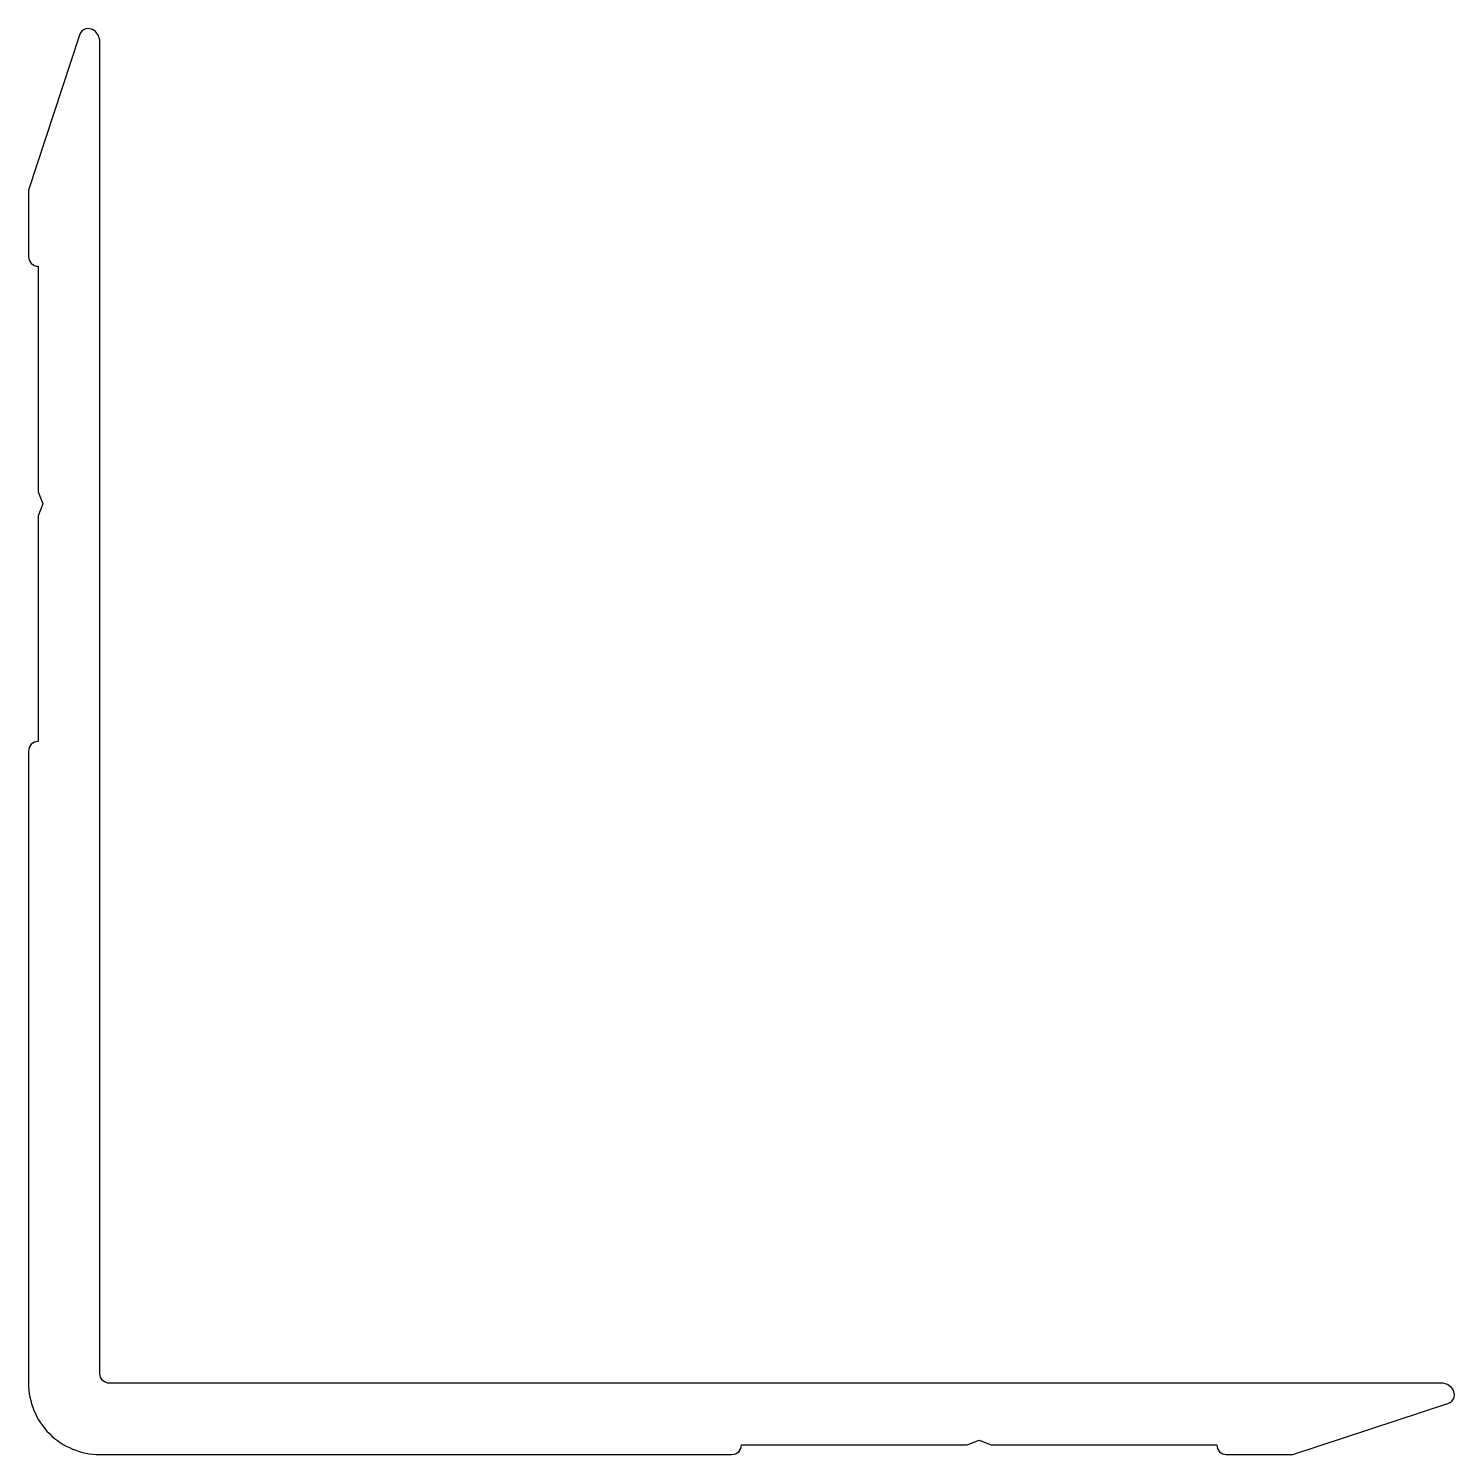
# Model space of a CAD drawing. Extents: x 349.8 to 379.8, y 205.3 to 235.3.
import ezdxf

# ---------------------------------------------------------------- set-up
doc = ezdxf.new("R2010")
doc.units = 0
doc.header["$LTSCALE"] = 15
doc.layers.get('0').update_dxf_attribs({"linetype": 'CONTINUOUS'})

msp = doc.modelspace()

# ---------------------------------------------------------------- linework, layer by layer
at = {"color": 0, "linetype": 'CONTINUOUS', "ltscale": 0.009}
msp.add_lwpolyline([(350.039, 220.293), (350.039, 220.293, 0.414214), (349.839, 220.093), (349.839, 206.793, 0.414214), (351.339, 205.293), (364.639, 205.293, 0.414214), (364.839, 205.493), (364.839, 205.493), (369.589, 205.493), (369.839, 205.593), (370.089, 205.493), (374.839, 205.493), (374.839, 205.493, 0.414214), (375.039, 205.293), (376.439, 205.293), (379.702, 206.365, 0.517628), (379.797, 206.677, 0.231986), (379.56, 206.793), (351.539, 206.793, -0.414214), (351.339, 206.993), (351.339, 235.014, 0.231986), (351.223, 235.251, 0.517628), (350.91, 235.156), (349.839, 231.893), (349.839, 230.493, 0.414214), (350.039, 230.293), (350.039, 230.293), (350.039, 225.543), (350.139, 225.293), (350.039, 225.043)], format="xyb", close=True, dxfattribs=at)

doc.saveas('drawing.dxf')
